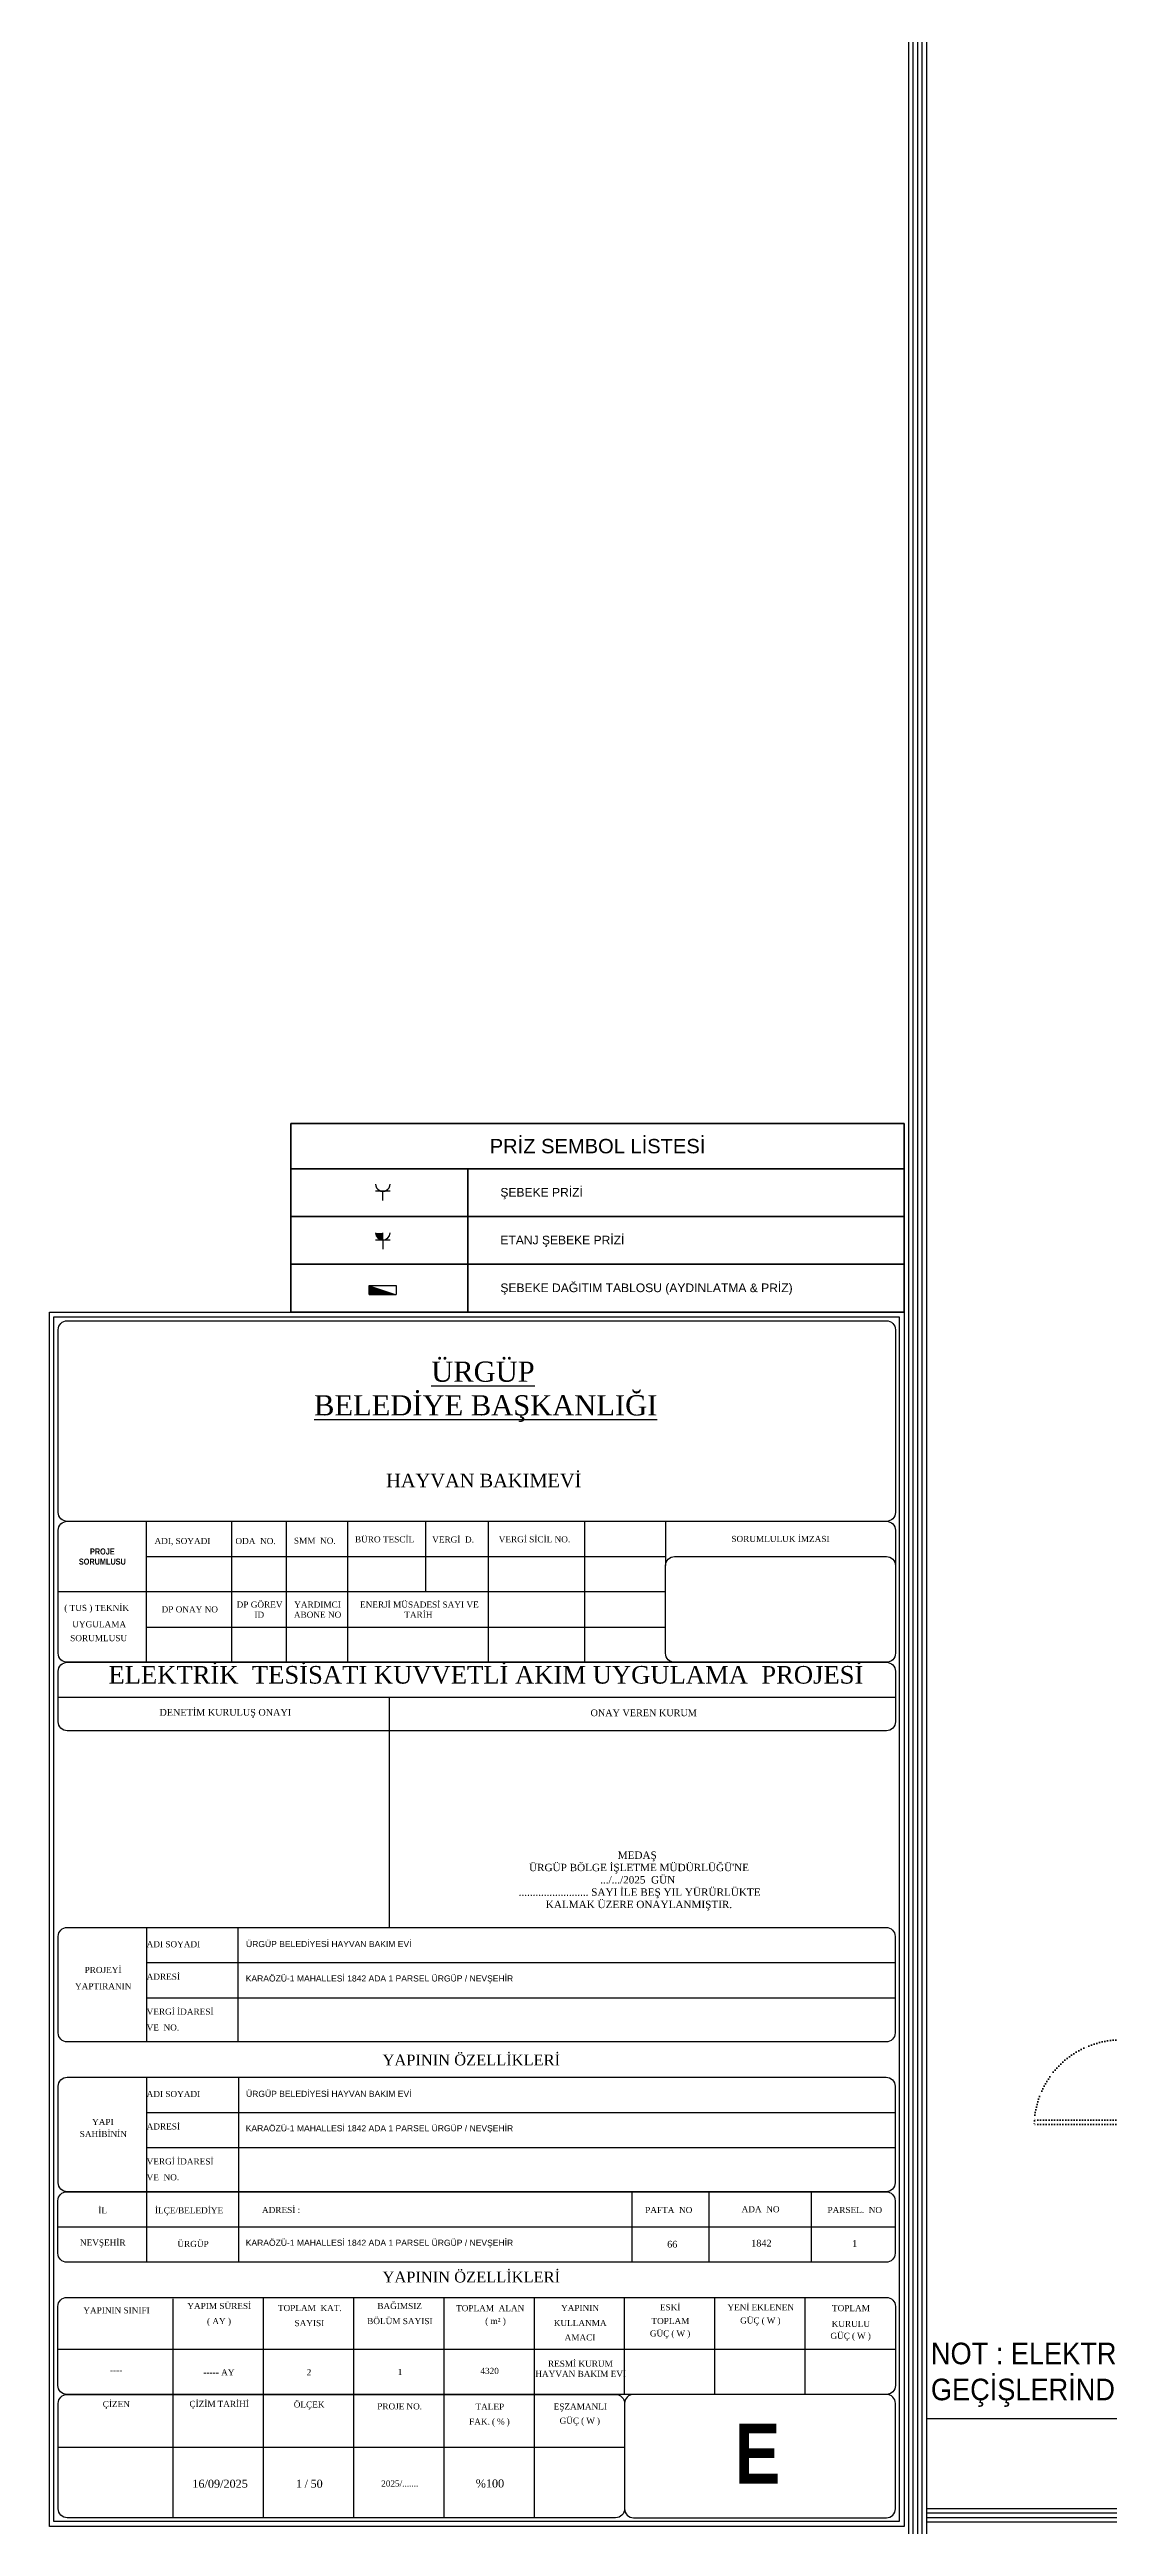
# Model space of a CAD drawing. Header units: millimetres. Extents: x 2046 to 14753, y 2361 to 29276.
# Drawn here: x 2046 to 3224, y 20197 to 22950 of the extents above; entities that cross this region are included whole.
import ezdxf
from ezdxf.enums import TextEntityAlignment as Align

# ---------------------------------------------------------------- set-up
doc = ezdxf.new("R2010")
doc.units = ezdxf.units.MM
doc.linetypes.add('ACAD_ISO07W100', pattern=[3, 0, -3])
for name, color, linetype in [('-GENEL HAT', 3, 'Continuous'), ('aydınlatma', 3, 'Continuous'), ('BLK-PRİZ', 1, 'Continuous'), ('Elektrik Yazı', 7, 'Continuous')]:
    doc.layers.add(name, color=color, linetype=linetype)
for name, color, linetype, lineweight in [('A.O. DUVAR', 7, 'Continuous', 50), ('DUVAR', 255, 'Continuous', 40), ('TOPRAKLAMA', 44, 'Continuous', 18), ('yazi', 251, 'Continuous', 25)]:
    doc.layers.add(name, color=color, linetype=linetype, lineweight=lineweight)
doc.styles.add('2A ELEKTRİK', font='swissl.ttf', dxfattribs={"height": 10})
doc.styles.add('Elektrik Yazı', font='times.ttf')
doc.styles.add('UNIVCH', font='arial.ttf', dxfattribs={"width": 0.7, "height": 70})

# ---------------------------------------------------------------- blocks, each defined once
blk = doc.blocks.new('*U174')
at = {"layer": 'BLK-PRİZ'}
for p, q in [((10, 12.7), (-10, 12.7)), ((0, 0), (0, 12.7))]:
    blk.add_line(p, q, dxfattribs=at)
blk.add_arc((0, 22.7), 10, 180.0001, 0.0001, dxfattribs=at)
blk = doc.blocks.new('ETP')
at = {"layer": 'BLK-PRİZ'}
h = blk.add_hatch(color=256, dxfattribs=at)
edge = h.paths.add_edge_path()
edge.add_line((0, 22.7), (-10, 22.7))
edge.add_arc((0, 22.7), 10, 180, 269.9991)
edge.add_line((0, 12.7), (0, 22.7))
for p, q in [((10, 12.7), (-10, 12.7)), ((0, 12.7), (0, 22.7)), ((0, 12.7), (0, 0))]:
    blk.add_line(p, q, dxfattribs=at)
for start, end in [(180, 269.9991), (270.0009, 0)]:
    blk.add_arc((0, 22.7), 10, start, end, dxfattribs=at)
blk = doc.blocks.new('*U176')
at = {"layer": 'aydınlatma'}
for p, q in [((-30, 0), (-30, 19.992)), ((-30, 19.992), (30, 19.992)), ((-30, 0), (30, 0)), ((30, 19.992), (30, 0))]:
    blk.add_line(p, q, dxfattribs=at)
at = {"layer": 'aydınlatma', "color": 3}
blk.add_solid([(30, 0), (-30, 19.992), (-30, 0)], dxfattribs=at)
blk = doc.blocks.new('ÖZEL NOT')
at = {"layer": 'Elektrik Yazı', "insert": (0, 81.2), "char_height": 24, "width": 884.096, "attachment_point": 1, "style": 'UNIVCH'}
blk.add_mtext('{\\W0.9;NOT : ELEKTRİK TESİSATINDA KOLON VE BACA GEÇİŞLERİNDE TAVAN VEYA ZEMİN KULLANILACAKTIR}', dxfattribs=at)

msp = doc.modelspace()

# ---------------------------------------------------------------- linework, layer by layer
at = {"layer": 'A.O. DUVAR', "linetype": 'ACAD_ISO07W100'}
for p, q in [((3234.033, 20648.858), (3140.033, 20648.858)), ((3234.033, 20643.858), (3140.033, 20643.858))]:
    msp.add_line(p, q, dxfattribs=at)
msp.add_arc((3236.265, 20641.627), 96.258, 91.360046, 178.672043, dxfattribs=at)
at = {"layer": 'DUVAR', "linetype": 'Continuous'}
for p, q in [((2313.884, 21547.055), (2313.884, 21756.684)), ((2995.515, 21547.055), (2995.515, 21756.684)), ((2510.485, 21547.055), (2510.485, 21706.323))]:
    msp.add_line(p, q, dxfattribs=at)
for points in [[(2995.515, 21756.684), (2313.884, 21756.684)], [(2313.884, 21706.323), (2995.515, 21706.323)], [(2995.515, 21653.234), (2313.884, 21653.234)], [(2995.515, 21600.145), (2313.884, 21600.145)], [(2995.515, 21547.055), (2313.884, 21547.055)]]:
    msp.add_lwpolyline(points, dxfattribs=at)
at = {"layer": 'yazi'}
for p, q in [((3000.515, 26057.18), (3000.515, 2361.267)), ((3010.515, 26042.18), (3010.515, 2361.267)), ((3020.515, 26032.18), (3020.515, 2361.267)), ((2153.262, 21236.046), (2153.262, 21314.404)), ((2247.929, 21314.404), (2247.929, 21157.688)), ((2308.753, 21314.404), (2308.753, 21157.688)), ((2376.627, 21314.404), (2376.627, 21157.688)), ((2463.463, 21314.404), (2463.463, 21236.046)), ((2533.313, 21314.404), (2533.313, 21157.688)), ((2640.137, 21314.404), (2640.137, 21157.688)), ((2730.258, 21314.404), (2730.258, 21265.225)), ((2153.262, 21275.225), (2730.258, 21275.225)), ((2730.258, 21236.046), (2055.315, 21236.046)), ((2153.262, 21157.688), (2153.262, 21236.046)), ((2730.258, 21196.415), (2153.262, 21196.415)), ((2985.815, 21118.509), (2055.315, 21118.509)), ((2422.923, 21118.509), (2422.923, 20863.032)), ((2153.523, 20863.032), (2153.523, 20735.7)), ((2254.86, 20863.032), (2254.86, 20735.7)), ((2153.523, 20823.853), (2985.815, 20823.853)), ((2153.523, 20784.674), (2985.815, 20784.674)), ((2153.523, 20696.521), (2153.523, 20490.831)), ((2255.487, 20696.521), (2255.487, 20490.831)), ((2153.523, 20657.342), (2985.815, 20657.342)), ((2153.523, 20618.163), (2985.815, 20618.163)), ((2693.28, 20490.831), (2693.28, 20569.189)), ((2778.802, 20490.831), (2778.802, 20569.189)), ((2892.643, 20490.831), (2892.643, 20569.189)), ((2054.959, 20530.01), (2985.46, 20530.01)), ((2183.11, 20206.784), (2183.11, 20450.215)), ((2283.448, 20206.784), (2283.448, 20451.652)), ((2383.786, 20206.784), (2383.786, 20451.652)), ((2484.125, 20206.784), (2484.125, 20451.652)), ((2584.463, 20206.784), (2584.463, 20451.652)), ((2684.801, 20343.91), (2684.801, 20451.652)), ((2785.139, 20343.91), (2785.139, 20451.652)), ((2885.477, 20343.91), (2885.477, 20451.652)), ((2055.315, 20394.004), (2985.815, 20394.004)), ((3020.515, 20317.084), (11459.215, 20317.084)), ((2055.315, 20285.142), (2684.801, 20285.142))]:
    msp.add_line(p, q, dxfattribs=at)
for points in [[(3005.515, 8020.024), (3005.515, 29265.994), (11474.215, 29265.994), (11474.215, 26057.18)], [(3015.515, 8020.024), (3015.515, 29255.994), (11464.215, 29255.994), (11464.215, 26057.18)], [(2045.615, 20197.084), (2045.615, 21547.055), (2995.515, 21547.055), (2995.515, 20197.084), (2045.615, 20197.084)], [(3020.515, 20217.084), (11459.215, 20217.084)], [(3020.515, 20212.084), (11459.215, 20212.084)], [(3020.515, 20207.084), (11459.215, 20207.084)], [(3020.515, 20202.084), (11459.215, 20202.084)]]:
    msp.add_lwpolyline(points, dxfattribs=at)
at = {"layer": 'yazi', "lineweight": 30}
msp.add_lwpolyline([(2050.277, 21541.73), (2989.889, 21541.73), (2989.889, 20202.44), (2050.277, 20202.44)], close=True, dxfattribs=at)
for points in [[(2065.315, 21537.356), (2975.815, 21537.356, -0.41421356), (2985.815, 21527.356), (2985.815, 21324.404, -0.41421356), (2975.815, 21314.404), (2065.315, 21314.404, -0.41421356), (2055.315, 21324.404), (2055.315, 21527.356, -0.41421356)], [(2065.315, 21314.408), (2975.815, 21314.408, -0.41421356), (2985.815, 21304.408), (2985.815, 21167.688, -0.41421356), (2975.815, 21157.688), (2065.315, 21157.688, -0.41421356), (2055.315, 21167.688), (2055.315, 21304.408, -0.41421356)], [(2740.258, 21275.225), (2975.815, 21275.225, -0.41421356), (2985.815, 21265.225), (2985.815, 21167.688, -0.41421356), (2975.815, 21157.688), (2740.258, 21157.688, -0.41421356), (2730.258, 21167.688), (2730.258, 21265.225, -0.41421356)], [(2065.315, 21157.688), (2975.815, 21157.688, -0.41421356), (2985.815, 21147.688), (2985.815, 21091.572, -0.41421356), (2975.815, 21081.572), (2065.315, 21081.572, -0.41421356), (2055.315, 21091.572), (2055.315, 21147.688, -0.41421356)], [(2065.315, 20863.032), (2975.46, 20863.032, -0.41421356), (2985.46, 20853.032), (2985.46, 20745.7, -0.41421356), (2975.46, 20735.7), (2065.315, 20735.7, -0.41421356), (2055.315, 20745.7), (2055.315, 20853.032, -0.41421356)], [(2065.315, 20696.521), (2975.46, 20696.521, -0.41421356), (2985.46, 20686.521), (2985.46, 20579.189, -0.41421356), (2975.46, 20569.189), (2065.315, 20569.189, -0.41421356), (2055.315, 20579.189), (2055.315, 20686.521, -0.41421356)], [(2064.959, 20569.189), (2975.46, 20569.189, -0.41421356), (2985.46, 20559.189), (2985.46, 20500.831, -0.41421356), (2975.46, 20490.831), (2064.959, 20490.831, -0.41421356), (2054.959, 20500.831), (2054.959, 20559.189, -0.41421356)], [(2064.959, 20451.652), (2975.815, 20451.652, -0.41421356), (2985.815, 20441.652), (2985.815, 20353.91, -0.41421356), (2975.815, 20343.91), (2064.959, 20343.91, -0.41421356), (2054.959, 20353.91), (2054.959, 20441.652, -0.41421356)], [(2065.315, 20343.91), (2674.801, 20343.91, -0.41421356), (2684.801, 20333.91), (2684.801, 20216.784, -0.41421356), (2674.801, 20206.784), (2065.315, 20206.784, -0.41421356), (2055.315, 20216.784), (2055.315, 20333.91, -0.41421356)], [(2975.815, 20343.91), (2694.801, 20343.91, 0.41421356), (2684.801, 20333.91), (2684.801, 20216.784, 0.41421356), (2694.801, 20206.784), (2975.815, 20206.784, 0.41421356), (2985.815, 20216.784), (2985.815, 20333.91, 0.41421356)]]:
    msp.add_lwpolyline(points, format="xyb", close=True, dxfattribs=at)

# ---------------------------------------------------------------- block references
at = {"layer": 'aydınlatma', "xscale": 0.5, "yscale": 0.5, "zscale": 0.5}
msp.add_blockref('*U176', (2416.052, 21566.665), dxfattribs=at)
at = {"layer": 'BLK-PRİZ', "xscale": 0.8, "yscale": 0.8, "zscale": 0.8}
for name, p in [('*U174', (2416.052, 21671.144)), ('ETP', (2416.052, 21616.879))]:
    msp.add_blockref(name, p, dxfattribs=at)
at = {"layer": 'TOPRAKLAMA'}
msp.add_blockref('ÖZEL NOT', (3025.271, 20320.189), dxfattribs=at)

# ---------------------------------------------------------------- texts
at = {"layer": '-GENEL HAT', "style": '2A ELEKTRİK'}
msp.add_text('PRİZ SEMBOL LİSTESİ', height=16, dxfattribs=at).set_placement((2654.7, 21731.504), align=Align.MIDDLE_CENTER)
for s, p in [('ŞEBEKE PRİZİ', (2546.713, 21675.377)), ('ETANJ ŞEBEKE PRİZİ', (2546.713, 21622.288)), ('ŞEBEKE DAĞITIM TABLOSU (AYDINLATMA & PRİZ)', (2546.713, 21569.198))]:
    msp.add_text(s, height=9.6, dxfattribs=at).set_placement(p)
at = {"layer": 'yazi', "lineweight": 30, "style": 'Elektrik Yazı'}
for s, insert, char_height, width, attachment_point in [('\\pi313.41816;{\\L\\C240;\\c2367469;ÜRGÜP\\P\\pi183.13353;BELEDİYE BAŞKANLIĞI}', (2156.475, 21492.031), 22.45617, 737.88668, 1), ('\\pi263.28364;{\\C240;\\c2367469;HAYVAN BAKIMEVİ}', (2156.475, 21367.307), 15, 737.88668, 1), ('{\\fSwis721 LtCn BT|b1|i0|c162|p34;PROJE\\PSORUMLUSU}', (2104.289, 21275.227), 6.78978, 97.94742, 5), ('ADI, SOYADI', (2162.301, 21295.929), 6.78978, 94.49943, 1), ('ODA  NO.', (2252.255, 21295.909), 6.7898, 94.49943, 1), ('SMM  NO.', (2317.238, 21296.215), 6.7898, 94.49943, 1), ('BÜRO TESCİL', (2385.111, 21297.752), 6.78978, 94.49943, 1), ('VERGİ  D.', (2470.901, 21297.579), 6.7898, 94.49943, 1), ('VERGİ SİCİL NO.', (2544.851, 21297.843), 6.78978, 94.49943, 1), ('SORUMLULUK İMZASI', (2858.036, 21294.815), 6.78978, 255.55773, 5), ('( TUS ) TEKNİK', (2061.928, 21221.571), 6.78978, 94.49943, 1), ('UYGULAMA', (2070.858, 21203.406), 6.7898, 94.49943, 1), ('\\pi16.89397;DP ONAY NO', (2153.262, 21219.939), 6.78978, 94.49943, 1), ('\\pi5.63223;DP GÖREV \\P\\pi25.43861;ID', (2247.929, 21225.297), 6.78978, 60.82447, 1), ('\\pi8.74842;YARDIMCI\\P\\pi8.39596;ABONE NO', (2308.782, 21225.297), 6.78978, 67.84498, 1), ('\\pi14.09007;ENERJİ MÜSADESİ SAYI VE \\P\\pi63.28293;TARİH', (2376.627, 21225.297), 6.78978, 156.68662, 1), ('SORUMLUSU', (2068.56, 21187.958), 6.7898, 94.49943, 1), ('\\pi55.75658;ELEKTRİK  TESİSATI KUVVETLİ AKIM UYGULAMA  PROJESİ      ', (2055.315, 21153.591), 19.58948, 930.50045, 1), ('\\pi112.4776;DENETİM KURULUŞ ONAYI', (2055.315, 21105.824), 7.48818, 367.60848, 1), ('\\pi224.01594;ONAY VEREN KURUM', (2422.923, 21105.284), 7.48818, 562.89198, 1), ('ADI SOYADI', (2153.523, 20847.711), 6.7898, 101.33613, 1), ('{\\fArial|b0|i0|c162|p34;ÜRGÜP BELEDİYESİ HAYVAN BAKIM EVİ}', (2264.016, 20847.918), 6.78978, 520.70736, 1), ('\\pi29.25631;PROJEYİ ', (2055.315, 20819.151), 6.78978, 98.2086, 1), ('\\pi18.58946;YAPTIRANIN', (2055.315, 20800.985), 6.78978, 98.2086, 1), ('ADRESİ', (2153.523, 20811.634), 6.7898, 101.33613, 1), ('{\\fArial|b0|i0|c162|p34;KARAÖZÜ-1 MAHALLESİ 1842 ADA 1 PARSEL ÜRGÜP / NEVŞEHİR}', (2263.672, 20809.67), 6.78978, 519.5868, 1), ('VERGİ İDARESİ', (2153.523, 20772.787), 6.78978, 101.33613, 1), ('VE  NO.', (2153.523, 20755.162), 6.7898, 101.33613, 1), ('YAPININ ÖZELLİKLERİ ', (2415.746, 20721.667), 12.09178, 245.94036, 1), ('ADI SOYADI', (2153.523, 20681.2), 6.7898, 101.33613, 1), ('{\\fArial|b0|i0|c162|p34;ÜRGÜP BELEDİYESİ HAYVAN BAKIM EVİ}', (2264.016, 20681.408), 6.78978, 520.70736, 1), ('\\pi23.86904;SAHİBİNİN', (2055.315, 20636.728), 6.78978, 98.2086, 1), ('\\pi37.57587;YAPI', (2055.315, 20650.14), 6.78978, 98.2086, 1), ('ADRESİ', (2153.523, 20645.123), 6.7898, 101.33613, 1), ('{\\fArial|b0|i0|c162|p34;KARAÖZÜ-1 MAHALLESİ 1842 ADA 1 PARSEL ÜRGÜP / NEVŞEHİR}', (2263.672, 20643.16), 6.78978, 519.5868, 1), ('VERGİ İDARESİ', (2153.523, 20606.276), 6.78978, 101.33613, 1), ('VE  NO.', (2153.523, 20588.652), 6.7898, 101.33613, 1), ('\\pi44.78325;İL', (2054.959, 20551.812), 6.78978, 98.56405, 1), ('İLÇE/BELEDİYE', (2162.793, 20551.882), 6.78978, 109.14684, 1), ('ADRESİ :', (2281.742, 20552.29), 6.7898, 109.14684, 1), ('PAFTA  NO', (2707.661, 20552.29), 6.7898, 109.14684, 1), ('ADA  NO', (2814.86, 20553.125), 6.7898, 109.14684, 1), ('PARSEL.  NO', (2910.301, 20552.29), 6.78978, 109.14684, 1), ('\\pi24.45307;NEVŞEHİR', (2054.959, 20516.078), 6.78978, 98.56405, 1), ('\\pi34.19349;ÜRGÜP', (2153.523, 20514.565), 6.78978, 101.96383, 1), ('{\\fArial|b0|i0|c162|p34;KARAÖZÜ-1 MAHALLESİ 1842 ADA 1 PARSEL ÜRGÜP / NEVŞEHİR}', (2263.672, 20515.828), 6.78978, 519.5868, 1), ('\\pi36.56619;66', (2695.505, 20514.596), 7.495, 83.29684, 1), ('\\pi46.73176;1842', (2778.802, 20515.751), 7.495, 113.84105, 1), ('\\pi44.96553;1', (2892.643, 20515.333), 7.495, 92.81667, 1), ('YAPININ ÖZELLİKLERİ ', (2415.746, 20480.414), 12.09178, 245.94036, 1), ('\\pi28.1806;YAPININ SINIFI', (2054.959, 20440.773), 6.78978, 128.15076, 1), ('\\pi15.65966;YAPIM SÜRESİ', (2183.11, 20445.575), 6.78978, 100.33814, 1), ('\\pi16.00478;TOPLAM  KAT.', (2283.448, 20443.291), 6.78978, 100.33814, 1), ('\\pi14.86418;BÖLÜM SAYISI', (2383.786, 20428.778), 6.78978, 100.33814, 1), ('\\pi26.16253;BAĞIMSIZ', (2383.786, 20445.529), 6.78978, 100.33814, 1), ('\\pi13.35398;TOPLAM  ALAN', (2484.125, 20443.119), 6.78978, 100.33814, 1), ('\\pi29.6798;YAPININ', (2584.463, 20443.378), 6.78978, 100.33814, 1), ('\\pi39.255;ESKİ', (2684.801, 20444.144), 6.78978, 100.33814, 1), ('\\pi13.93027;YENİ{\\fTw Cen MT Condensed Extra Bold|b0|i0|c162|p34; }EKLENEN', (2785.139, 20444.144), 6.78978, 100.33814, 1), ('\\pi28.06763;GÜÇ{\\fTw Cen MT Condensed Extra Bold|b0|i0|c162|p34; }({\\fTw Cen MT Condensed Extra Bold|b0|i0|c162|p34; }W{\\fTw Cen MT Condensed Extra Bold|b0|i0|c162|p34; })', (2785.139, 20429.456), 6.789779, 100.33814, 1), ('\\pi29.81687;TOPLAM', (2885.477, 20443.198), 6.78978, 100.33814, 1), ('\\pi37.49514;( AY )', (2183.11, 20428.75), 6.78978, 100.33814, 1), ('\\pi34.45027;SAYISI', (2283.448, 20426.541), 6.78978, 100.33814, 1), ('\\pi32.86174;     ( m² )', (2484.125, 20428.907), 6.78978, 100.33814, 1), ('\\pi21.62703;KULLANMA', (2584.463, 20426.628), 6.78978, 100.33814, 1), ('\\pi33.62051;AMACI', (2584.463, 20410.634), 6.78978, 100.33814, 1), ('\\pi28.06763;GÜÇ{\\fTw Cen MT Condensed Extra Bold|b0|i0|c162|p34; }({\\fTw Cen MT Condensed Extra Bold|b0|i0|c162|p34; }W{\\fTw Cen MT Condensed Extra Bold|b0|i0|c162|p34; })', (2684.801, 20415.044), 6.789779, 100.33814, 1), ('\\pi29.81687;TOPLAM', (2684.801, 20428.921), 6.78978, 100.33814, 1), ('\\pi28.06763;GÜÇ{\\fTw Cen MT Condensed Extra Bold|b0|i0|c162|p34; }({\\fTw Cen MT Condensed Extra Bold|b0|i0|c162|p34; }W{\\fTw Cen MT Condensed Extra Bold|b0|i0|c162|p34; })', (2885.477, 20412.406), 6.789779, 100.33814, 1), ('\\pi29.42035;KURULU', (2885.477, 20425.659), 6.78978, 100.33814, 1), ('\\pi15.12608;RESMİ KURUM\\P\\pi1.08881;HAYVAN BAKIM EVİ', (2584.463, 20381.418), 6.78978, 100.33814, 1), ('\\pi57.80206;----', (2054.959, 20374.113), 6.78978, 128.15076, 1), ('\\pi33.60583;----- AY', (2183.11, 20371.847), 6.78978, 100.33814, 1), ('\\pi47.97843;2', (2283.448, 20371.958), 6.78978, 100.33814, 1), ('\\pi48.86203;1', (2383.786, 20372.132), 6.78978, 100.33814, 1), ('\\pi40.4005;4320', (2484.125, 20373.42), 6.78978, 100.33814, 1), ('\\pi49.39288;ÇİZEN', (2055.315, 20336.527), 6.78978, 127.79531, 1), ('\\pi18.0105;ÇİZİM{\\fTw Cen MT Condensed Extra Bold|b0|i0|c162|p34; }TARİHİ', (2183.11, 20336.74), 6.78978, 100.33814, 1), ('\\pi33.59604;ÖLÇEK', (2283.448, 20336.04), 6.78978, 100.33814, 1), ('\\pi26.07306;PROJE{\\fTw Cen MT Condensed Extra Bold|b0|i0|c162|p34; }NO.', (2383.786, 20333.982), 6.78978, 100.33814, 1), ('\\pi34.90308;TALEP', (2484.125, 20333.639), 6.78978, 100.33814, 1), ('\\pi21.43367;EŞZAMANLI', (2584.463, 20333.821), 6.78978, 100.33814, 1), ('\\pi27.83021;FAK.{\\fTw Cen MT Condensed Extra Bold|b0|i0|c162|p34; }({\\fTw Cen MT Condensed Extra Bold|b0|i0|c162|p34; }%{\\fTw Cen MT Condensed Extra Bold|b0|i0|c162|p34; })', (2484.125, 20317.057), 6.789779, 100.33814, 1), ('\\pi28.06763;GÜÇ{\\fTw Cen MT Condensed Extra Bold|b0|i0|c162|p34; }({\\fTw Cen MT Condensed Extra Bold|b0|i0|c162|p34; }W{\\fTw Cen MT Condensed Extra Bold|b0|i0|c162|p34; })', (2584.463, 20317.993), 6.789779, 100.33814, 1), ('{\\fTw Cen MT Condensed Extra Bold|b0|i0|c0|p34;E}', (2807.109, 20311.415), 66.57864, 706.61181, 1), ('\\pi21.23639;16/09/2025', (2183.11, 20249.062), 8.96251, 100.33814, 1), ('\\pi36.03032;1{\\fTw Cen MT Condensed Extra Bold|b0|i0|c162|p34; }/{\\fTw Cen MT Condensed Extra Bold|b0|i0|c162|p34; }50', (2283.448, 20249.062), 8.962509, 100.33814, 1), ('\\pi30.44102;2025/.......', (2383.786, 20248.23), 6.78978, 100.33814, 1), ('\\pi35.20033;%100', (2484.125, 20249.385), 8.96251, 100.33814, 1)]:
    msp.add_mtext(s, dxfattribs=dict(at, insert=insert, char_height=char_height, width=width, attachment_point=attachment_point))
at = {"layer": 'yazi', "lineweight": -3, "insert": (2518.082, 20914.603), "char_height": 5.61618, "width": 359.64573, "attachment_point": 4, "style": 'Elektrik Yazı'}
msp.add_mtext("\\pi159.01796;{\\H1.4628x;MEDAŞ \\P\\pi60.4634;ÜRGÜP BÖLGE İŞLETME MÜDÜRLÜĞÜ'NE \\P\\pi139.56648;.../.../2025  GÜN \\P\\pi48.98442;......................... SAYI İLE BEŞ YIL YÜRÜRLÜKTE\\P\\pi79.10341;KALMAK ÜZERE ONAYLANMIŞTIR.}", dxfattribs=at)

doc.saveas('drawing.dxf')
